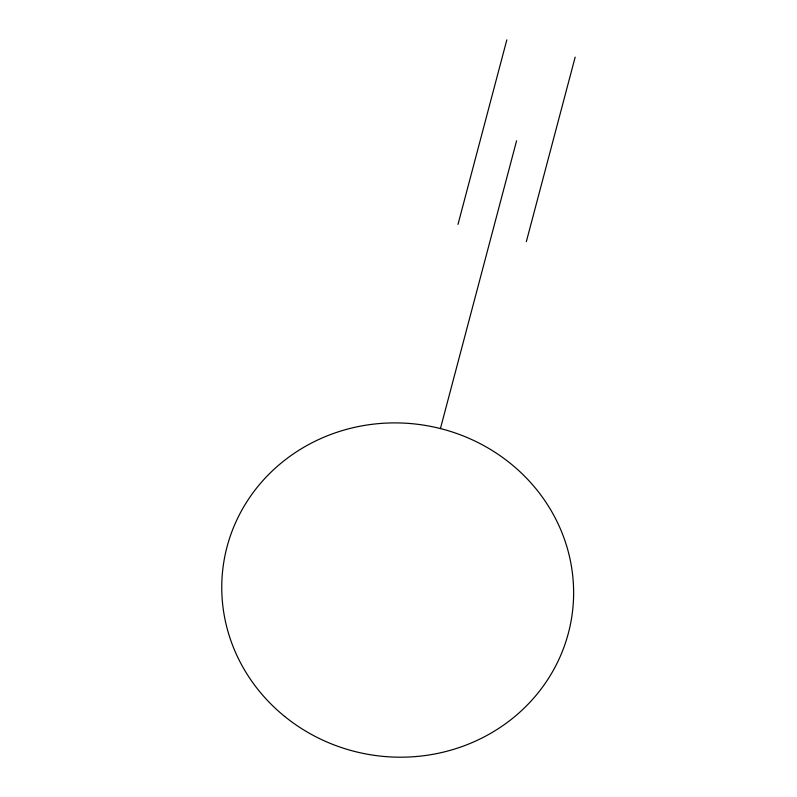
<?xml version="1.0" encoding="UTF-8"?>
<svg xmlns="http://www.w3.org/2000/svg" width="797" height="797" viewBox="0 0 797 797"><rect width="100%" height="100%" fill="white"/><g stroke="black" fill="none" stroke-linecap="round" stroke-linejoin="round"><path stroke-width="1.2" d="M457.996 224.395L506.832 39.85M440.422 428.567L516.586 140.77M526.329 241.68L575.165 57.135M284.678 716.433A176.137 166.942 8.6 0 0 570.971 621.59A176.137 166.942 8.6 0 0 337.41 432.123A176.137 166.942 8.6 0 0 284.678 716.433"/></g></svg>
